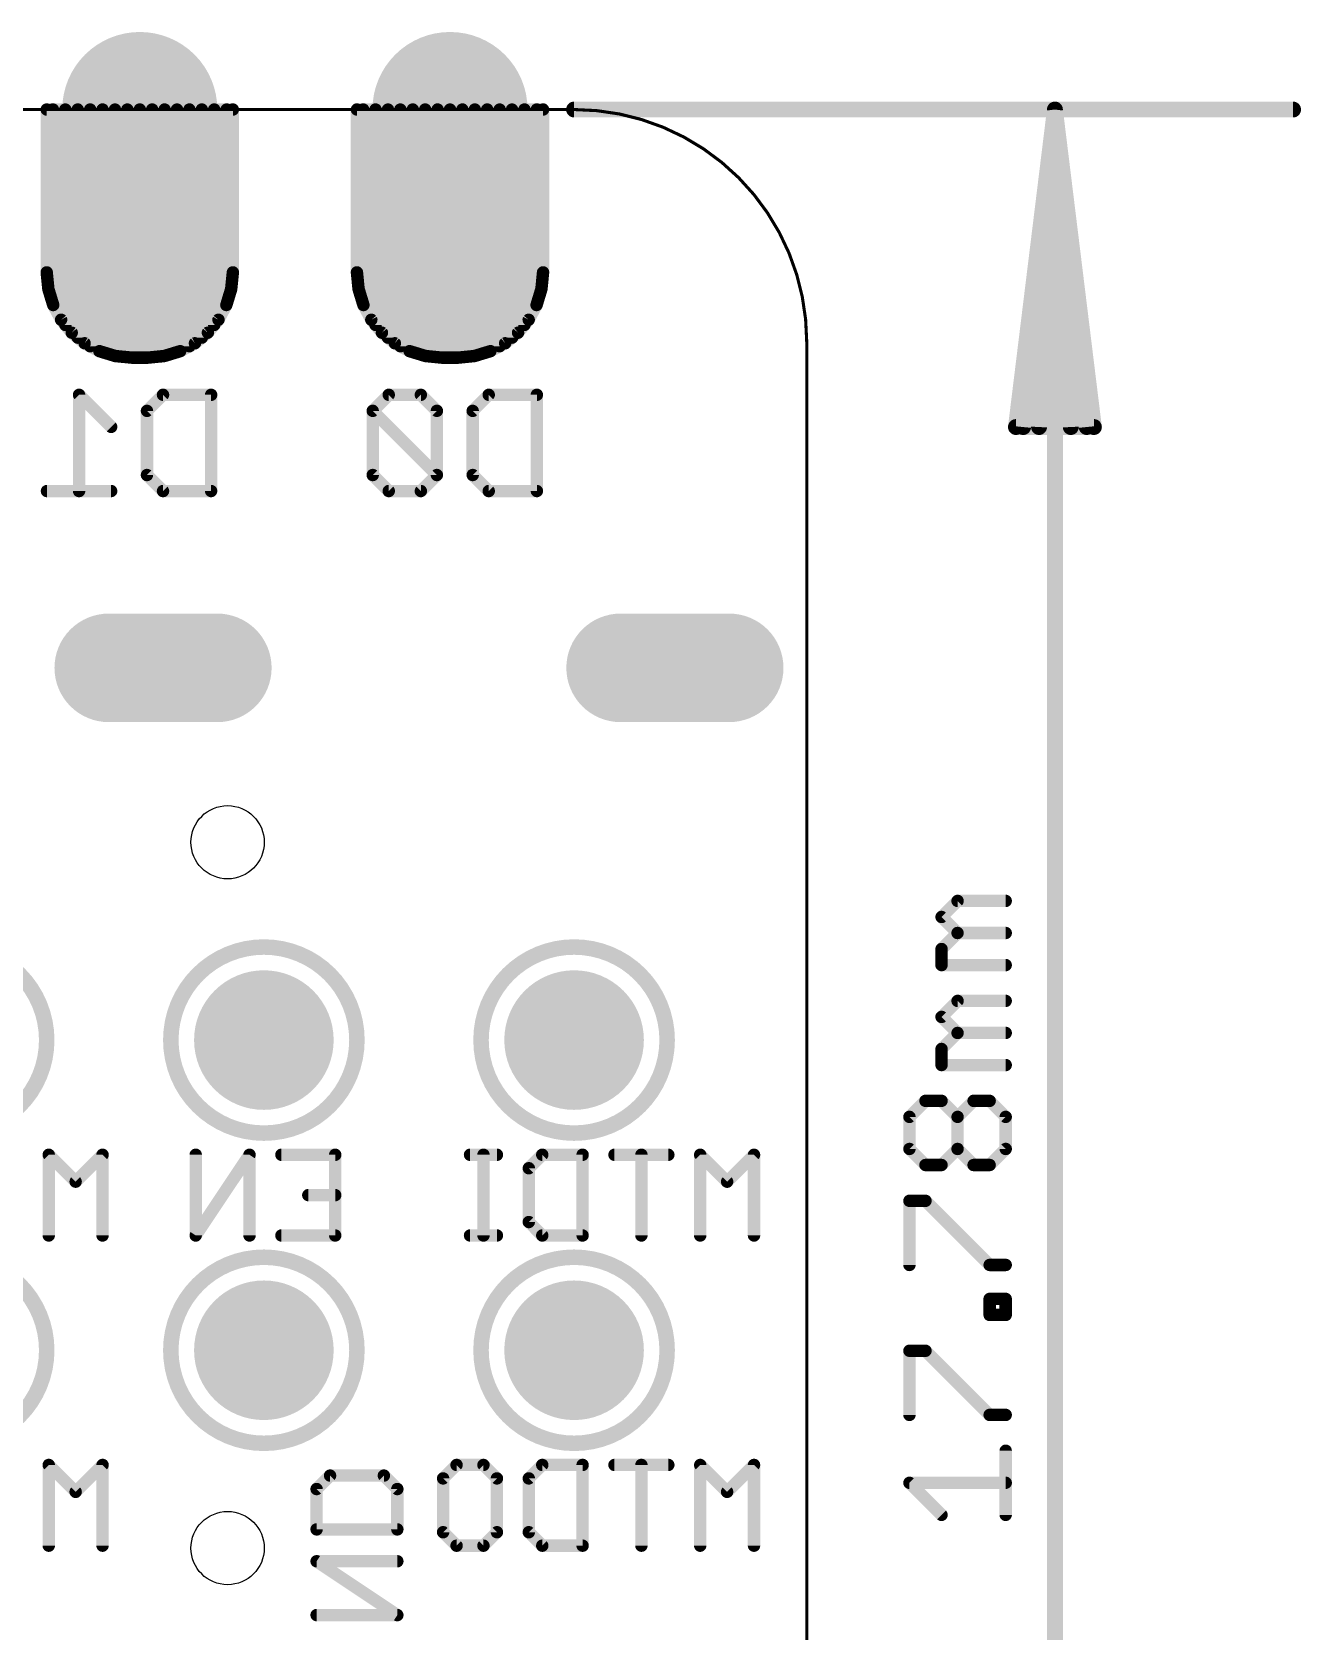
# Model space of a CAD drawing. Extents: x -16.1 to 14.1, y -11.4 to 17.9.
# Drawn here: x 3.69 to 14.08, y -1.41 to 11.68 of the extents above; entities that cross this region are included whole.
import ezdxf

# ---------------------------------------------------------------- set-up
doc = ezdxf.new("R2010")
doc.units = 0
for name, color, linetype in [('16', 175, 'CONTINUOUS'), ('17', 82, 'CONTINUOUS'), ('20', 213, 'CONTINUOUS'), ('26', 140, 'CONTINUOUS'), ('52', 140, 'CONTINUOUS')]:
    doc.layers.add(name, color=color, linetype=linetype)

# ---------------------------------------------------------------- blocks, each defined once
blk = doc.blocks.new('OCTAGONP')
at = {"const_width": 0.5}
blk.add_lwpolyline([(-0.25, -0.1036), (-0.25, 0.1036), (-0.1036, 0.25), (0.1036, 0.25), (0.25, 0.1036), (0.25, -0.1036), (0.1036, -0.25), (-0.1036, -0.25), (-0.25, -0.1036), (-0.25, 0.1036)], dxfattribs=at)
blk = doc.blocks.new('ROUNDP')
at = {"const_width": 0.5}
blk.add_lwpolyline([(0, -0.25, 1), (0, 0.25, 1), (0, -0.25)], format="xyb", dxfattribs=at)
blk = doc.blocks.new('PIE')
at = {"const_width": 0.5}
blk.add_lwpolyline([(0, -0.25, 1), (0, 0.25, 1), (0, -0.25)], format="xyb", dxfattribs=at)
blk = doc.blocks.new('LONGP100')
at = {"const_width": 1}
blk.add_lwpolyline([(-0.5, 0), (0.5, 0)], dxfattribs=at)
at = {"const_width": 0.5}
for points in [[(-0.5, 0.25, 1), (-0.5, -0.25)], [(0.5, -0.25, 1), (0.5, 0.25)]]:
    blk.add_lwpolyline(points, format="xyb", dxfattribs=at)

msp = doc.modelspace()

# ---------------------------------------------------------------- linework, layer by layer
at = {"layer": '16', "const_width": 0.1016}
for points in [[(3.81, 11.049), (3.81, 9.7155)], [(5.334, 11.049), (3.81, 11.049)], [(3.8608, 11.049), (3.8608, 9.456)], [(3.9624, 11.049), (3.9624, 9.2852)], [(4.064, 11.049), (4.064, 9.181)], [(4.1656, 11.049), (4.1656, 9.1106)], [(4.2672, 11.049), (4.2672, 9.0623)], [(4.3688, 11.049), (4.3688, 9.0315)], [(4.4704, 11.049), (4.4704, 9.0208)], [(4.572, 11.049), (4.572, 9.017)], [(4.6736, 11.049), (4.6736, 9.0207)], [(4.7752, 11.049), (4.7752, 9.0315)], [(4.8768, 11.049), (4.8768, 9.0623)], [(4.9784, 11.049), (4.9784, 9.1106)], [(5.08, 11.049), (5.08, 9.181)], [(5.1816, 11.049), (5.1816, 9.2852)], [(5.2832, 11.049), (5.2832, 9.456)], [(5.334, 9.7155), (5.334, 11.049)], [(6.35, 11.049), (6.35, 9.7155)], [(7.874, 11.049), (6.35, 11.049)], [(6.4008, 11.049), (6.4008, 9.456)], [(6.5024, 11.049), (6.5024, 9.2852)], [(6.604, 11.049), (6.604, 9.181)], [(6.7056, 11.049), (6.7056, 9.1106)], [(6.8072, 11.049), (6.8072, 9.0623)], [(6.9088, 11.049), (6.9088, 9.0315)], [(7.0104, 11.049), (7.0104, 9.0208)], [(7.112, 11.049), (7.112, 9.017)], [(7.2136, 11.049), (7.2136, 9.0207)], [(7.3152, 11.049), (7.3152, 9.0315)], [(7.4168, 11.049), (7.4168, 9.0623)], [(7.5184, 11.049), (7.5184, 9.1106)], [(7.62, 11.049), (7.62, 9.181)], [(7.7216, 11.049), (7.7216, 9.2852)], [(7.8232, 11.049), (7.8232, 9.456)], [(7.874, 9.7155), (7.874, 11.049)], [(3.81, 9.7155), (3.8234, 9.5792)], [(5.3206, 9.5792), (5.334, 9.7155)], [(6.35, 9.7155), (6.3634, 9.5792)], [(7.8606, 9.5792), (7.874, 9.7155)], [(3.8234, 9.5792), (3.8632, 9.4482)], [(5.2808, 9.4482), (5.3206, 9.5792)], [(6.3634, 9.5792), (6.4032, 9.4482)], [(7.8208, 9.4482), (7.8606, 9.5792)], [(3.8632, 9.4482), (3.9277, 9.3274)], [(5.2163, 9.3274), (5.2808, 9.4482)], [(6.4032, 9.4482), (6.4677, 9.3274)], [(7.7563, 9.3274), (7.8208, 9.4482)], [(3.9277, 9.3274), (4.0146, 9.2216)], [(5.1294, 9.2216), (5.2163, 9.3274)], [(6.4677, 9.3274), (6.5546, 9.2216)], [(7.6694, 9.2216), (7.7563, 9.3274)], [(4.0146, 9.2216), (4.1204, 9.1347)], [(4.1204, 9.1347), (4.2412, 9.0702)], [(4.9028, 9.0702), (5.0236, 9.1347)], [(5.0236, 9.1347), (5.1294, 9.2216)], [(6.5546, 9.2216), (6.6604, 9.1347)], [(6.6604, 9.1347), (6.7812, 9.0702)], [(7.4428, 9.0702), (7.5636, 9.1347)], [(7.5636, 9.1347), (7.6694, 9.2216)], [(4.2412, 9.0702), (4.3722, 9.0304)], [(4.3722, 9.0304), (4.5085, 9.017)], [(4.5085, 9.017), (4.6355, 9.017)], [(4.6355, 9.017), (4.7718, 9.0304)], [(4.7718, 9.0304), (4.9028, 9.0702)], [(6.7812, 9.0702), (6.9122, 9.0304)], [(6.9122, 9.0304), (7.0485, 9.017)], [(7.0485, 9.017), (7.1755, 9.017)], [(7.1755, 9.017), (7.3118, 9.0304)], [(7.3118, 9.0304), (7.4428, 9.0702)]]:
    msp.add_lwpolyline(points, dxfattribs=at)
at = {"layer": '16', "const_width": 0.0508}
for points in [[(3.8354, 11.049, 1), (3.7846, 11.049)], [(3.81, 11.0744, 1), (3.81, 11.0236)], [(3.8862, 11.049, 1), (3.8354, 11.049)], [(3.9878, 11.049, 1), (3.937, 11.049)], [(4.0894, 11.049, 1), (4.0386, 11.049)], [(4.191, 11.049, 1), (4.1402, 11.049)], [(4.2926, 11.049, 1), (4.2418, 11.049)], [(4.3942, 11.049, 1), (4.3434, 11.049)], [(4.4958, 11.049, 1), (4.445, 11.049)], [(4.5974, 11.049, 1), (4.5466, 11.049)], [(4.699, 11.049, 1), (4.6482, 11.049)], [(4.8006, 11.049, 1), (4.7498, 11.049)], [(4.9022, 11.049, 1), (4.8514, 11.049)], [(5.0038, 11.049, 1), (4.953, 11.049)], [(5.1054, 11.049, 1), (5.0546, 11.049)], [(5.207, 11.049, 1), (5.1562, 11.049)], [(5.3086, 11.049, 1), (5.2578, 11.049)], [(5.3594, 11.049, 1), (5.3086, 11.049)], [(5.334, 11.0236, 1), (5.334, 11.0744)], [(6.3754, 11.049, 1), (6.3246, 11.049)], [(6.35, 11.0744, 1), (6.35, 11.0236)], [(6.4262, 11.049, 1), (6.3754, 11.049)], [(6.5278, 11.049, 1), (6.477, 11.049)], [(6.6294, 11.049, 1), (6.5786, 11.049)], [(6.731, 11.049, 1), (6.6802, 11.049)], [(6.8326, 11.049, 1), (6.7818, 11.049)], [(6.9342, 11.049, 1), (6.8834, 11.049)], [(7.0358, 11.049, 1), (6.985, 11.049)], [(7.1374, 11.049, 1), (7.0866, 11.049)], [(7.239, 11.049, 1), (7.1882, 11.049)], [(7.3406, 11.049, 1), (7.2898, 11.049)], [(7.4422, 11.049, 1), (7.3914, 11.049)], [(7.5438, 11.049, 1), (7.493, 11.049)], [(7.6454, 11.049, 1), (7.5946, 11.049)], [(7.747, 11.049, 1), (7.6962, 11.049)], [(7.8486, 11.049, 1), (7.7978, 11.049)], [(7.8994, 11.049, 1), (7.8486, 11.049)], [(7.874, 11.0236, 1), (7.874, 11.0744)], [(3.8353, 9.718, 1), (3.7847, 9.713)], [(3.7846, 9.7155, 1), (3.8354, 9.7155)], [(5.3086, 9.7155, 1), (5.3594, 9.7155)], [(5.3593, 9.713, 1), (5.3087, 9.718)], [(6.3753, 9.718, 1), (6.3247, 9.713)], [(6.3246, 9.7155, 1), (6.3754, 9.7155)], [(7.8486, 9.7155, 1), (7.8994, 9.7155)], [(7.8993, 9.713, 1), (7.8487, 9.718)], [(3.8477, 9.5866, 1), (3.7991, 9.5719)], [(3.7981, 9.5767, 1), (3.8487, 9.5817)], [(5.2953, 9.5817, 1), (5.3459, 9.5767)], [(5.3449, 9.5719, 1), (5.2963, 9.5866)], [(6.3877, 9.5866, 1), (6.3391, 9.5719)], [(6.3381, 9.5767, 1), (6.3887, 9.5817)], [(7.8353, 9.5817, 1), (7.8859, 9.5767)], [(7.8849, 9.5719, 1), (7.8363, 9.5866)], [(3.8354, 9.456, 1), (3.8862, 9.456)], [(3.8856, 9.4602, 1), (3.8408, 9.4362)], [(3.8389, 9.4408, 1), (3.8875, 9.4556)], [(5.2565, 9.4556, 1), (5.3051, 9.4408)], [(5.2578, 9.456, 1), (5.3086, 9.456)], [(5.3032, 9.4362, 1), (5.2584, 9.4602)], [(6.3754, 9.456, 1), (6.4262, 9.456)], [(6.4256, 9.4602, 1), (6.3808, 9.4362)], [(6.3789, 9.4408, 1), (6.4275, 9.4556)], [(7.7965, 9.4556, 1), (7.8451, 9.4408)], [(7.7978, 9.456, 1), (7.8486, 9.456)], [(7.8432, 9.4362, 1), (7.7984, 9.4602)], [(3.9474, 9.3435, 1), (3.9081, 9.3113)], [(3.9053, 9.3155, 1), (3.9501, 9.3394)], [(3.937, 9.2852, 1), (3.9878, 9.2852)], [(5.1562, 9.2852, 1), (5.207, 9.2852)], [(5.1939, 9.3394, 1), (5.2387, 9.3155)], [(5.2359, 9.3113, 1), (5.1966, 9.3435)], [(6.4874, 9.3435, 1), (6.4481, 9.3113)], [(6.4453, 9.3155, 1), (6.4901, 9.3394)], [(6.477, 9.2852, 1), (6.5278, 9.2852)], [(7.6962, 9.2852, 1), (7.747, 9.2852)], [(7.7339, 9.3394, 1), (7.7787, 9.3155)], [(7.7759, 9.3113, 1), (7.7366, 9.3435)], [(4.0307, 9.2412, 1), (3.9985, 9.2019)], [(3.9949, 9.2055, 1), (4.0342, 9.2377)], [(4.0386, 9.181, 1), (4.0894, 9.181)], [(4.1324, 9.1571, 1), (4.1085, 9.1123)], [(4.1043, 9.1151, 1), (4.1365, 9.1544)], [(5.0075, 9.1544, 1), (5.0397, 9.1151)], [(5.0355, 9.1123, 1), (5.0116, 9.1571)], [(5.0546, 9.181, 1), (5.1054, 9.181)], [(5.1098, 9.2377, 1), (5.1491, 9.2055)], [(5.1455, 9.2019, 1), (5.1133, 9.2412)], [(6.5707, 9.2412, 1), (6.5385, 9.2019)], [(6.5349, 9.2055, 1), (6.5742, 9.2377)], [(6.5786, 9.181, 1), (6.6294, 9.181)], [(6.6724, 9.1571, 1), (6.6485, 9.1123)], [(6.6443, 9.1151, 1), (6.6765, 9.1544)], [(7.5475, 9.1544, 1), (7.5797, 9.1151)], [(7.5755, 9.1123, 1), (7.5516, 9.1571)], [(7.5946, 9.181, 1), (7.6454, 9.181)], [(7.6498, 9.2377, 1), (7.6891, 9.2055)], [(7.6855, 9.2019, 1), (7.6533, 9.2412)], [(4.1402, 9.1106, 1), (4.191, 9.1106)], [(4.2486, 9.0945, 1), (4.2338, 9.0459)], [(4.2292, 9.0478, 1), (4.2532, 9.0926)], [(4.2418, 9.0623, 1), (4.2926, 9.0623)], [(4.3434, 9.0315, 1), (4.3942, 9.0315)], [(4.3747, 9.0557, 1), (4.3697, 9.0051)], [(4.3649, 9.0061, 1), (4.3796, 9.0547)], [(4.445, 9.0208, 1), (4.4958, 9.0208)], [(4.5085, 9.0424, 1), (4.5085, 8.9916)], [(4.506, 8.9917, 1), (4.511, 9.0423)], [(4.5466, 9.017, 1), (4.5974, 9.017)], [(4.633, 9.0423, 1), (4.638, 8.9917)], [(4.6355, 8.9916, 1), (4.6355, 9.0424)], [(4.6482, 9.0207, 1), (4.699, 9.0207)], [(4.7644, 9.0547, 1), (4.7791, 9.0061)], [(4.7498, 9.0315, 1), (4.8006, 9.0315)], [(4.7743, 9.0051, 1), (4.7693, 9.0557)], [(4.8514, 9.0623, 1), (4.9022, 9.0623)], [(4.8908, 9.0926, 1), (4.9148, 9.0478)], [(4.9102, 9.0459, 1), (4.8954, 9.0945)], [(4.953, 9.1106, 1), (5.0038, 9.1106)], [(6.6802, 9.1106, 1), (6.731, 9.1106)], [(6.7886, 9.0945, 1), (6.7738, 9.0459)], [(6.7692, 9.0478, 1), (6.7932, 9.0926)], [(6.7818, 9.0623, 1), (6.8326, 9.0623)], [(6.8834, 9.0315, 1), (6.9342, 9.0315)], [(6.9147, 9.0557, 1), (6.9097, 9.0051)], [(6.9049, 9.0061, 1), (6.9196, 9.0547)], [(6.985, 9.0208, 1), (7.0358, 9.0208)], [(7.0485, 9.0424, 1), (7.0485, 8.9916)], [(7.046, 8.9917, 1), (7.051, 9.0423)], [(7.0866, 9.017, 1), (7.1374, 9.017)], [(7.173, 9.0423, 1), (7.178, 8.9917)], [(7.1755, 8.9916, 1), (7.1755, 9.0424)], [(7.1882, 9.0207, 1), (7.239, 9.0207)], [(7.3044, 9.0547, 1), (7.3191, 9.0061)], [(7.2898, 9.0315, 1), (7.3406, 9.0315)], [(7.3143, 9.0051, 1), (7.3093, 9.0557)], [(7.3914, 9.0623, 1), (7.4422, 9.0623)], [(7.4308, 9.0926, 1), (7.4548, 9.0478)], [(7.4502, 9.0459, 1), (7.4354, 9.0945)], [(7.493, 9.1106, 1), (7.5438, 9.1106)]]:
    msp.add_lwpolyline(points, format="xyb", dxfattribs=at)
at = {"layer": '20'}
for points, const_width in [([(-9.017, 11.049), (8.128, 11.049)], 0.0254), ([(8.128, 11.049), (14.015, 11.049)], 0.13), ([(12.065, 11.049), (11.7458, 8.449)], 0.13), ([(12.065, 11.049), (11.805, 8.449)], 0.13), ([(12.065, 11.049), (11.935, 8.449)], 0.13), ([(12.065, 11.049), (12.065, -6.731)], 0.13), ([(12.3842, 8.449), (12.065, 11.049)], 0.13), ([(12.195, 8.449), (12.065, 11.049)], 0.13), ([(12.325, 8.449), (12.065, 11.049)], 0.13), ([(10.033, -4.826), (10.033, 9.144)], 0.0254), ([(11.7458, 8.449), (12.3842, 8.449)], 0.13), ([(11.1366, 4.4372), (11.2679, 4.5685)], 0.1016), ([(11.2679, 4.5685), (11.662, 4.5685)], 0.1016), ([(11.2679, 4.3058), (11.1366, 4.4372)], 0.1016), ([(11.1366, 4.1745), (11.2679, 4.3058)], 0.1016), ([(11.2679, 4.3058), (11.662, 4.3058)], 0.1016), ([(11.1366, 4.0431), (11.1366, 4.1745)], 0.1016), ([(11.662, 4.0431), (11.1366, 4.0431)], 0.1016), ([(11.1366, 3.6186), (11.2679, 3.7499)], 0.1016), ([(11.2679, 3.7499), (11.662, 3.7499)], 0.1016), ([(11.2679, 3.4873), (11.1366, 3.6186)], 0.1016), ([(11.1366, 3.3559), (11.2679, 3.4873)], 0.1016), ([(11.2679, 3.4873), (11.662, 3.4873)], 0.1016), ([(11.1366, 3.2246), (11.1366, 3.3559)], 0.1016), ([(11.662, 3.2246), (11.1366, 3.2246)], 0.1016), ([(10.8739, 2.8), (11.0052, 2.9314)], 0.1016), ([(11.0052, 2.9314), (11.1366, 2.9314)], 0.1016), ([(11.1366, 2.9314), (11.2679, 2.8)], 0.1016), ([(11.2679, 2.8), (11.3993, 2.9314)], 0.1016), ([(11.3993, 2.9314), (11.5306, 2.9314)], 0.1016), ([(11.5306, 2.9314), (11.662, 2.8)], 0.1016), ([(10.8739, 2.5373), (10.8739, 2.8)], 0.1016), ([(11.2679, 2.5373), (11.2679, 2.8)], 0.1016), ([(11.662, 2.8), (11.662, 2.5373)], 0.1016), ([(11.0052, 2.406), (10.8739, 2.5373)], 0.1016), ([(11.2679, 2.5373), (11.1366, 2.406)], 0.1016), ([(11.3993, 2.406), (11.2679, 2.5373)], 0.1016), ([(11.662, 2.5373), (11.5306, 2.406)], 0.1016), ([(11.1366, 2.406), (11.0052, 2.406)], 0.1016), ([(11.5306, 2.406), (11.3993, 2.406)], 0.1016), ([(10.8739, 1.5874), (10.8739, 2.1128)], 0.1016), ([(10.8739, 2.1128), (11.0052, 2.1128)], 0.1016), ([(11.0052, 2.1128), (11.5306, 1.5874)], 0.1016), ([(11.5306, 1.5874), (11.662, 1.5874)], 0.1016), ([(11.5306, 1.1781), (11.5306, 1.3095)], 0.1016), ([(11.5306, 1.3095), (11.662, 1.3095)], 0.1016), ([(11.662, 1.3095), (11.662, 1.1781)], 0.1016), ([(11.662, 1.1781), (11.5306, 1.1781)], 0.1016), ([(10.8739, 0.3595), (10.8739, 0.8849)], 0.1016), ([(10.8739, 0.8849), (11.0052, 0.8849)], 0.1016), ([(11.0052, 0.8849), (11.5306, 0.3595)], 0.1016), ([(11.5306, 0.3595), (11.662, 0.3595)], 0.1016), ([(11.662, -0.459), (11.662, 0.0663)], 0.1016), ([(11.1366, -0.459), (10.8739, -0.1963)], 0.1016), ([(10.8739, -0.1963), (11.662, -0.1963)], 0.1016)]:
    msp.add_lwpolyline(points, dxfattribs=dict(at, const_width=const_width))
for points, const_width in [([(8.128, 11.0815, 1), (8.128, 11.0165)], 0.065), ([(8.128, 11.0554, 1), (8.128, 11.0427)], 0.0127), ([(10.033, 9.144, 0.4142), (8.128, 11.049)], 0.0254), ([(8.128, 11.0427, 1), (8.128, 11.0554)], 0.0127), ([(12.0975, 11.049, 1), (12.0325, 11.049)], 0.065), ([(12.0973, 11.053, 1), (12.0327, 11.045)], 0.065), ([(12.0975, 11.0474, 1), (12.0325, 11.0506)], 0.065), ([(12.0975, 11.0506, 1), (12.0325, 11.0474)], 0.065), ([(12.0973, 11.0522, 1), (12.0327, 11.0458)], 0.065), ([(12.0973, 11.045, 1), (12.0327, 11.053)], 0.065), ([(12.0973, 11.0458, 1), (12.0327, 11.0522)], 0.065), ([(14.015, 11.0165, 1), (14.015, 11.0815)], 0.065), ([(10.0394, 9.144, 1), (10.0267, 9.144)], 0.0127), ([(10.0267, 9.144, 1), (10.0394, 9.144)], 0.0127), ([(11.7458, 8.4815, 1), (11.7458, 8.4165)], 0.065), ([(12.3842, 8.4165, 1), (12.3842, 8.4815)], 0.065), ([(11.7135, 8.453, 1), (11.778, 8.445)], 0.065), ([(11.7727, 8.4522, 1), (11.8373, 8.4458)], 0.065), ([(11.9025, 8.4506, 1), (11.9675, 8.4474)], 0.065), ([(12.1625, 8.4474, 1), (12.2275, 8.4506)], 0.065), ([(12.2927, 8.4458, 1), (12.3573, 8.4522)], 0.065), ([(12.352, 8.445, 1), (12.4165, 8.453)], 0.065), ([(11.2679, 4.5939, 1), (11.2679, 4.5431)], 0.0508), ([(11.2859, 4.5506, 1), (11.25, 4.5865)], 0.0508), ([(11.662, 4.5431, 1), (11.662, 4.5939)], 0.0508), ([(11.1545, 4.4551, 1), (11.1186, 4.4192)], 0.0508), ([(11.1186, 4.4551, 1), (11.1545, 4.4192)], 0.0508), ([(11.2679, 4.3312, 1), (11.2679, 4.2804)], 0.0508), ([(11.2859, 4.2879, 1), (11.25, 4.3238)], 0.0508), ([(11.25, 4.2879, 1), (11.2859, 4.3238)], 0.0508), ([(11.662, 4.2804, 1), (11.662, 4.3312)], 0.0508), ([(11.162, 4.1745, 1), (11.1112, 4.1745)], 0.0508), ([(11.1186, 4.1924, 1), (11.1545, 4.1565)], 0.0508), ([(11.1366, 4.0685, 1), (11.1366, 4.0177)], 0.0508), ([(11.1112, 4.0431, 1), (11.162, 4.0431)], 0.0508), ([(11.662, 4.0177, 1), (11.662, 4.0685)], 0.0508), ([(11.2679, 3.7753, 1), (11.2679, 3.7245)], 0.0508), ([(11.2859, 3.732, 1), (11.25, 3.7679)], 0.0508), ([(11.662, 3.7245, 1), (11.662, 3.7753)], 0.0508), ([(11.1545, 3.6366, 1), (11.1186, 3.6006)], 0.0508), ([(11.1186, 3.6366, 1), (11.1545, 3.6006)], 0.0508), ([(11.2679, 3.5127, 1), (11.2679, 3.4619)], 0.0508), ([(11.2859, 3.4693, 1), (11.25, 3.5052)], 0.0508), ([(11.662, 3.4619, 1), (11.662, 3.5127)], 0.0508), ([(11.162, 3.3559, 1), (11.1112, 3.3559)], 0.0508), ([(11.25, 3.4693, 1), (11.2859, 3.5052)], 0.0508), ([(11.1186, 3.3739, 1), (11.1545, 3.3379)], 0.0508), ([(11.1366, 3.25, 1), (11.1366, 3.1992)], 0.0508), ([(11.662, 3.1992, 1), (11.662, 3.25)], 0.0508), ([(11.1112, 3.2246, 1), (11.162, 3.2246)], 0.0508), ([(11.0052, 2.9568, 1), (11.0052, 2.906)], 0.0508), ([(11.0232, 2.9134, 1), (10.9873, 2.9493)], 0.0508), ([(11.1545, 2.9493, 1), (11.1186, 2.9134)], 0.0508), ([(11.1366, 2.906, 1), (11.1366, 2.9568)], 0.0508), ([(11.3993, 2.9568, 1), (11.3993, 2.906)], 0.0508), ([(11.4172, 2.9134, 1), (11.3813, 2.9493)], 0.0508), ([(11.5486, 2.9493, 1), (11.5126, 2.9134)], 0.0508), ([(11.5306, 2.906, 1), (11.5306, 2.9568)], 0.0508), ([(10.8993, 2.8, 1), (10.8485, 2.8)], 0.0508), ([(10.8559, 2.818, 1), (10.8918, 2.7821)], 0.0508), ([(11.2933, 2.8, 1), (11.2425, 2.8)], 0.0508), ([(11.25, 2.818, 1), (11.2859, 2.7821)], 0.0508), ([(11.25, 2.7821, 1), (11.2859, 2.818)], 0.0508), ([(11.6874, 2.8, 1), (11.6366, 2.8)], 0.0508), ([(11.644, 2.7821, 1), (11.6799, 2.818)], 0.0508), ([(10.8918, 2.5553, 1), (10.8559, 2.5194)], 0.0508), ([(10.8485, 2.5373, 1), (10.8993, 2.5373)], 0.0508), ([(11.2425, 2.5373, 1), (11.2933, 2.5373)], 0.0508), ([(11.2859, 2.5553, 1), (11.25, 2.5194)], 0.0508), ([(11.2859, 2.5194, 1), (11.25, 2.5553)], 0.0508), ([(11.6366, 2.5373, 1), (11.6874, 2.5373)], 0.0508), ([(11.6799, 2.5194, 1), (11.644, 2.5553)], 0.0508), ([(11.0052, 2.4314, 1), (11.0052, 2.3806)], 0.0508), ([(10.9873, 2.388, 1), (11.0232, 2.4239)], 0.0508), ([(11.1186, 2.4239, 1), (11.1545, 2.388)], 0.0508), ([(11.1366, 2.3806, 1), (11.1366, 2.4314)], 0.0508), ([(11.3993, 2.4314, 1), (11.3993, 2.3806)], 0.0508), ([(11.3813, 2.388, 1), (11.4172, 2.4239)], 0.0508), ([(11.5126, 2.4239, 1), (11.5486, 2.388)], 0.0508), ([(11.5306, 2.3806, 1), (11.5306, 2.4314)], 0.0508), ([(10.8993, 2.1128, 1), (10.8485, 2.1128)], 0.0508), ([(10.8739, 2.1382, 1), (10.8739, 2.0874)], 0.0508), ([(11.0232, 2.1308, 1), (10.9873, 2.0948)], 0.0508), ([(11.0052, 2.0874, 1), (11.0052, 2.1382)], 0.0508), ([(10.8485, 1.5874, 1), (10.8993, 1.5874)], 0.0508), ([(11.5306, 1.6128, 1), (11.5306, 1.562)], 0.0508), ([(11.5126, 1.5694, 1), (11.5486, 1.6054)], 0.0508), ([(11.662, 1.562, 1), (11.662, 1.6128)], 0.0508), ([(11.556, 1.3095, 1), (11.5052, 1.3095)], 0.0508), ([(11.5306, 1.3349, 1), (11.5306, 1.2841)], 0.0508), ([(11.6874, 1.3095, 1), (11.6366, 1.3095)], 0.0508), ([(11.662, 1.2841, 1), (11.662, 1.3349)], 0.0508), ([(11.5306, 1.2035, 1), (11.5306, 1.1527)], 0.0508), ([(11.5052, 1.1781, 1), (11.556, 1.1781)], 0.0508), ([(11.6366, 1.1781, 1), (11.6874, 1.1781)], 0.0508), ([(11.662, 1.1527, 1), (11.662, 1.2035)], 0.0508), ([(10.8993, 0.8849, 1), (10.8485, 0.8849)], 0.0508), ([(10.8739, 0.9103, 1), (10.8739, 0.8595)], 0.0508), ([(11.0232, 0.9029, 1), (10.9873, 0.867)], 0.0508), ([(11.0052, 0.8595, 1), (11.0052, 0.9103)], 0.0508), ([(11.5306, 0.3849, 1), (11.5306, 0.3341)], 0.0508), ([(11.5126, 0.3416, 1), (11.5486, 0.3775)], 0.0508), ([(11.662, 0.3341, 1), (11.662, 0.3849)], 0.0508), ([(10.8485, 0.3595, 1), (10.8993, 0.3595)], 0.0508), ([(11.6874, 0.0663, 1), (11.6366, 0.0663)], 0.0508), ([(10.8739, -0.1709, 1), (10.8739, -0.2217)], 0.0508), ([(10.8918, -0.1784, 1), (10.8559, -0.2143)], 0.0508), ([(11.662, -0.2217, 1), (11.662, -0.1709)], 0.0508), ([(11.1186, -0.477, 1), (11.1545, -0.4411)], 0.0508), ([(11.6366, -0.459, 1), (11.6874, -0.459)], 0.0508)]:
    msp.add_lwpolyline(points, format="xyb", dxfattribs=dict(at, const_width=const_width))
for centre in [(5.291, 5.049), (5.291, -0.731)]:
    msp.add_circle(centre, 0.3, dxfattribs=at)
at = {"layer": '26', "const_width": 0.1016}
for points in [[(4.3376, 8.4502), (4.0749, 8.7129)], [(4.0749, 8.7129), (4.0749, 7.9248)], [(4.6308, 8.5815), (4.7622, 8.7129)], [(4.7622, 8.7129), (5.1562, 8.7129)], [(5.1562, 8.7129), (5.1562, 7.9248)], [(6.6106, 8.7129), (6.4792, 8.5815)], [(6.8733, 8.7129), (6.6106, 8.7129)], [(7.0046, 8.5815), (6.8733, 8.7129)], [(7.2978, 8.5815), (7.4292, 8.7129)], [(7.4292, 8.7129), (7.8232, 8.7129)], [(7.8232, 8.7129), (7.8232, 7.9248)], [(4.6308, 8.0561), (4.6308, 8.5815)], [(6.4792, 8.5815), (6.4792, 8.0561)], [(7.0046, 8.0561), (6.4792, 8.5815)], [(7.0046, 8.0561), (7.0046, 8.5815)], [(7.2978, 8.0561), (7.2978, 8.5815)], [(4.7622, 7.9248), (4.6308, 8.0561)], [(6.4792, 8.0561), (6.6106, 7.9248)], [(6.8733, 7.9248), (7.0046, 8.0561)], [(7.4292, 7.9248), (7.2978, 8.0561)], [(4.3376, 7.9248), (3.8122, 7.9248)], [(5.1562, 7.9248), (4.7622, 7.9248)], [(6.6106, 7.9248), (6.8733, 7.9248)], [(7.8232, 7.9248), (7.4292, 7.9248)], [(4.0469, 2.2694), (3.8266, 2.4898)], [(3.8266, 2.4898), (3.8266, 1.8288)], [(4.2672, 2.4898), (4.0469, 2.2694)], [(4.2672, 1.8288), (4.2672, 2.4898)], [(5.4706, 2.4898), (5.0299, 1.8288)], [(5.0299, 1.8288), (5.0299, 2.4898)], [(5.4706, 1.8288), (5.4706, 2.4898)], [(5.7316, 2.4898), (6.1722, 2.4898)], [(6.1722, 2.4898), (6.1722, 1.8288)], [(7.4963, 2.4898), (7.276, 2.4898)], [(7.3861, 1.8288), (7.3861, 2.4898)], [(7.7573, 2.3796), (7.8674, 2.4898)], [(7.8674, 2.4898), (8.1979, 2.4898)], [(8.1979, 2.4898), (8.1979, 1.8288)], [(8.8996, 2.4898), (8.4589, 2.4898)], [(8.6792, 1.8288), (8.6792, 2.4898)], [(9.3809, 2.2694), (9.1606, 2.4898)], [(9.1606, 2.4898), (9.1606, 1.8288)], [(9.6012, 2.4898), (9.3809, 2.2694)], [(9.6012, 1.8288), (9.6012, 2.4898)], [(7.7573, 1.939), (7.7573, 2.3796)], [(6.1722, 2.1593), (5.9519, 2.1593)], [(7.8674, 1.8288), (7.7573, 1.939)], [(6.1722, 1.8288), (5.7316, 1.8288)], [(7.4963, 1.8288), (7.276, 1.8288)], [(8.1979, 1.8288), (7.8674, 1.8288)], [(4.0469, -0.2706), (3.8266, -0.0502)], [(3.8266, -0.0502), (3.8266, -0.7112)], [(4.2672, -0.0502), (4.0469, -0.2706)], [(4.2672, -0.7112), (4.2672, -0.0502)], [(7.0556, -0.1604), (7.1658, -0.0502)], [(7.1658, -0.0502), (7.3861, -0.0502)], [(7.3861, -0.0502), (7.4963, -0.1604)], [(7.7573, -0.1604), (7.8674, -0.0502)], [(7.8674, -0.0502), (8.1979, -0.0502)], [(8.1979, -0.0502), (8.1979, -0.7112)], [(8.8996, -0.0502), (8.4589, -0.0502)], [(8.6792, -0.7112), (8.6792, -0.0502)], [(9.3809, -0.2706), (9.1606, -0.0502)], [(9.1606, -0.0502), (9.1606, -0.7112)], [(9.6012, -0.0502), (9.3809, -0.2706)], [(9.6012, -0.7112), (9.6012, -0.0502)], [(6.0198, -0.2474), (6.13, -0.1373)], [(6.13, -0.1373), (6.5706, -0.1373)], [(6.5706, -0.1373), (6.6808, -0.2474)], [(7.0556, -0.601), (7.0556, -0.1604)], [(7.4963, -0.1604), (7.4963, -0.601)], [(7.7573, -0.601), (7.7573, -0.1604)], [(6.0198, -0.5779), (6.0198, -0.2474)], [(6.6808, -0.2474), (6.6808, -0.5779)], [(6.6808, -0.5779), (6.0198, -0.5779)], [(7.1658, -0.7112), (7.0556, -0.601)], [(7.4963, -0.601), (7.3861, -0.7112)], [(7.8674, -0.7112), (7.7573, -0.601)], [(7.3861, -0.7112), (7.1658, -0.7112)], [(8.1979, -0.7112), (7.8674, -0.7112)], [(6.6808, -1.2796), (6.0198, -0.8389)], [(6.0198, -0.8389), (6.6808, -0.8389)], [(6.0198, -1.2796), (6.6808, -1.2796)]]:
    msp.add_lwpolyline(points, dxfattribs=at)
at = {"layer": '26', "const_width": 0.0508}
for points in [[(4.1003, 8.7129, 1), (4.0495, 8.7129)], [(4.0929, 8.7308, 1), (4.057, 8.6949)], [(4.7622, 8.7383, 1), (4.7622, 8.6875)], [(4.7801, 8.6949, 1), (4.7442, 8.7308)], [(5.1816, 8.7129, 1), (5.1308, 8.7129)], [(5.1562, 8.6875, 1), (5.1562, 8.7383)], [(6.6106, 8.7383, 1), (6.6106, 8.6875)], [(6.6285, 8.6949, 1), (6.5926, 8.7308)], [(6.8912, 8.7308, 1), (6.8553, 8.6949)], [(6.8733, 8.6875, 1), (6.8733, 8.7383)], [(7.4292, 8.7383, 1), (7.4292, 8.6875)], [(7.4471, 8.6949, 1), (7.4112, 8.7308)], [(7.8486, 8.7129, 1), (7.7978, 8.7129)], [(7.8232, 8.6875, 1), (7.8232, 8.7383)], [(4.6562, 8.5815, 1), (4.6054, 8.5815)], [(4.6129, 8.5995, 1), (4.6488, 8.5636)], [(6.5046, 8.5815, 1), (6.4538, 8.5815)], [(6.4972, 8.5995, 1), (6.4613, 8.5636)], [(6.4613, 8.5995, 1), (6.4972, 8.5636)], [(7.03, 8.5815, 1), (6.9792, 8.5815)], [(6.9867, 8.5636, 1), (7.0226, 8.5995)], [(7.3232, 8.5815, 1), (7.2724, 8.5815)], [(7.2799, 8.5995, 1), (7.3158, 8.5636)], [(4.3197, 8.4322, 1), (4.3556, 8.4681)], [(4.6054, 8.0561, 1), (4.6562, 8.0561)], [(4.6488, 8.0741, 1), (4.6129, 8.0382)], [(6.4538, 8.0561, 1), (6.5046, 8.0561)], [(6.4972, 8.0741, 1), (6.4613, 8.0382)], [(6.9792, 8.0561, 1), (7.03, 8.0561)], [(7.0226, 8.0382, 1), (6.9867, 8.0741)], [(6.9867, 8.0382, 1), (7.0226, 8.0741)], [(7.2724, 8.0561, 1), (7.3232, 8.0561)], [(7.3158, 8.0741, 1), (7.2799, 8.0382)], [(3.8122, 7.9502, 1), (3.8122, 7.8994)], [(4.0495, 7.9248, 1), (4.1003, 7.9248)], [(4.3376, 7.8994, 1), (4.3376, 7.9502)], [(4.7622, 7.9502, 1), (4.7622, 7.8994)], [(4.7442, 7.9068, 1), (4.7801, 7.9428)], [(5.1308, 7.9248, 1), (5.1816, 7.9248)], [(5.1562, 7.8994, 1), (5.1562, 7.9502)], [(6.6106, 7.9502, 1), (6.6106, 7.8994)], [(6.5926, 7.9068, 1), (6.6285, 7.9428)], [(6.8553, 7.9428, 1), (6.8912, 7.9068)], [(6.8733, 7.8994, 1), (6.8733, 7.9502)], [(7.4292, 7.9502, 1), (7.4292, 7.8994)], [(7.4112, 7.9068, 1), (7.4471, 7.9428)], [(7.7978, 7.9248, 1), (7.8486, 7.9248)], [(7.8232, 7.8994, 1), (7.8232, 7.9502)], [(3.852, 2.4898, 1), (3.8012, 2.4898)], [(3.8445, 2.5077, 1), (3.8086, 2.4718)], [(4.2926, 2.4898, 1), (4.2418, 2.4898)], [(4.2852, 2.4718, 1), (4.2492, 2.5077)], [(5.0553, 2.4898, 1), (5.0045, 2.4898)], [(5.496, 2.4898, 1), (5.4452, 2.4898)], [(5.4917, 2.4757, 1), (5.4494, 2.5039)], [(5.7316, 2.5152, 1), (5.7316, 2.4644)], [(6.1976, 2.4898, 1), (6.1468, 2.4898)], [(6.1722, 2.4644, 1), (6.1722, 2.5152)], [(7.276, 2.5152, 1), (7.276, 2.4644)], [(7.4115, 2.4898, 1), (7.3607, 2.4898)], [(7.4963, 2.4644, 1), (7.4963, 2.5152)], [(7.8674, 2.5152, 1), (7.8674, 2.4644)], [(7.8854, 2.4718, 1), (7.8495, 2.5077)], [(8.2233, 2.4898, 1), (8.1725, 2.4898)], [(8.1979, 2.4644, 1), (8.1979, 2.5152)], [(8.4589, 2.5152, 1), (8.4589, 2.4644)], [(8.7046, 2.4898, 1), (8.6538, 2.4898)], [(8.8996, 2.4644, 1), (8.8996, 2.5152)], [(9.186, 2.4898, 1), (9.1352, 2.4898)], [(9.1785, 2.5077, 1), (9.1426, 2.4718)], [(9.6266, 2.4898, 1), (9.5758, 2.4898)], [(9.6192, 2.4718, 1), (9.5832, 2.5077)], [(7.7393, 2.3976, 1), (7.7752, 2.3616)], [(7.7827, 2.3796, 1), (7.7319, 2.3796)], [(4.0289, 2.2874, 1), (4.0648, 2.2515)], [(4.0289, 2.2515, 1), (4.0648, 2.2874)], [(9.3629, 2.2874, 1), (9.3988, 2.2515)], [(9.3629, 2.2515, 1), (9.3988, 2.2874)], [(5.9519, 2.1847, 1), (5.9519, 2.1339)], [(6.1722, 2.1339, 1), (6.1722, 2.1847)], [(7.7752, 1.9569, 1), (7.7393, 1.921)], [(7.7319, 1.939, 1), (7.7827, 1.939)], [(3.8012, 1.8288, 1), (3.852, 1.8288)], [(4.2418, 1.8288, 1), (4.2926, 1.8288)], [(5.0088, 1.8429, 1), (5.0511, 1.8147)], [(5.0045, 1.8288, 1), (5.0553, 1.8288)], [(5.4452, 1.8288, 1), (5.496, 1.8288)], [(5.7316, 1.8542, 1), (5.7316, 1.8034)], [(6.1468, 1.8288, 1), (6.1976, 1.8288)], [(6.1722, 1.8034, 1), (6.1722, 1.8542)], [(7.276, 1.8542, 1), (7.276, 1.8034)], [(7.3607, 1.8288, 1), (7.4115, 1.8288)], [(7.4963, 1.8034, 1), (7.4963, 1.8542)], [(7.8674, 1.8542, 1), (7.8674, 1.8034)], [(7.8495, 1.8108, 1), (7.8854, 1.8468)], [(8.1725, 1.8288, 1), (8.2233, 1.8288)], [(8.1979, 1.8034, 1), (8.1979, 1.8542)], [(8.6538, 1.8288, 1), (8.7046, 1.8288)], [(9.1352, 1.8288, 1), (9.186, 1.8288)], [(9.5758, 1.8288, 1), (9.6266, 1.8288)], [(3.852, -0.0502, 1), (3.8012, -0.0502)], [(3.8445, -0.0323, 1), (3.8086, -0.0682)], [(4.2926, -0.0502, 1), (4.2418, -0.0502)], [(4.2852, -0.0682, 1), (4.2492, -0.0323)], [(7.1658, -0.0248, 1), (7.1658, -0.0756)], [(7.1838, -0.0682, 1), (7.1478, -0.0323)], [(7.4041, -0.0323, 1), (7.3682, -0.0682)], [(7.3861, -0.0756, 1), (7.3861, -0.0248)], [(7.8674, -0.0248, 1), (7.8674, -0.0756)], [(7.8854, -0.0682, 1), (7.8495, -0.0323)], [(8.2233, -0.0502, 1), (8.1725, -0.0502)], [(8.1979, -0.0756, 1), (8.1979, -0.0248)], [(8.4589, -0.0248, 1), (8.4589, -0.0756)], [(8.7046, -0.0502, 1), (8.6538, -0.0502)], [(8.8996, -0.0756, 1), (8.8996, -0.0248)], [(9.186, -0.0502, 1), (9.1352, -0.0502)], [(9.1785, -0.0323, 1), (9.1426, -0.0682)], [(9.6266, -0.0502, 1), (9.5758, -0.0502)], [(9.6192, -0.0682, 1), (9.5832, -0.0323)], [(6.13, -0.1119, 1), (6.13, -0.1627)], [(6.1479, -0.1552, 1), (6.112, -0.1193)], [(6.5886, -0.1193, 1), (6.5526, -0.1552)], [(6.5706, -0.1627, 1), (6.5706, -0.1119)], [(7.081, -0.1604, 1), (7.0302, -0.1604)], [(7.0377, -0.1424, 1), (7.0736, -0.1784)], [(7.5217, -0.1604, 1), (7.4709, -0.1604)], [(7.4783, -0.1784, 1), (7.5142, -0.1424)], [(7.7393, -0.1424, 1), (7.7752, -0.1784)], [(7.7827, -0.1604, 1), (7.7319, -0.1604)], [(4.0289, -0.2526, 1), (4.0648, -0.2885)], [(4.0289, -0.2885, 1), (4.0648, -0.2526)], [(6.0452, -0.2474, 1), (5.9944, -0.2474)], [(6.0018, -0.2295, 1), (6.0378, -0.2654)], [(6.7062, -0.2474, 1), (6.6554, -0.2474)], [(6.6628, -0.2654, 1), (6.6987, -0.2295)], [(9.3629, -0.2526, 1), (9.3988, -0.2885)], [(9.3629, -0.2885, 1), (9.3988, -0.2526)], [(6.0198, -0.5525, 1), (6.0198, -0.6033)], [(5.9944, -0.5779, 1), (6.0452, -0.5779)], [(6.6554, -0.5779, 1), (6.7062, -0.5779)], [(6.6808, -0.6033, 1), (6.6808, -0.5525)], [(7.0302, -0.601, 1), (7.081, -0.601)], [(7.0736, -0.5831, 1), (7.0377, -0.619)], [(7.4709, -0.601, 1), (7.5217, -0.601)], [(7.5142, -0.619, 1), (7.4783, -0.5831)], [(7.7752, -0.5831, 1), (7.7393, -0.619)], [(7.7319, -0.601, 1), (7.7827, -0.601)], [(3.8012, -0.7112, 1), (3.852, -0.7112)], [(4.2418, -0.7112, 1), (4.2926, -0.7112)], [(7.1658, -0.6858, 1), (7.1658, -0.7366)], [(7.1478, -0.7292, 1), (7.1838, -0.6932)], [(7.3682, -0.6932, 1), (7.4041, -0.7292)], [(7.3861, -0.7366, 1), (7.3861, -0.6858)], [(7.8674, -0.6858, 1), (7.8674, -0.7366)], [(7.8495, -0.7292, 1), (7.8854, -0.6932)], [(8.1725, -0.7112, 1), (8.2233, -0.7112)], [(8.1979, -0.7366, 1), (8.1979, -0.6858)], [(8.6538, -0.7112, 1), (8.7046, -0.7112)], [(9.1352, -0.7112, 1), (9.186, -0.7112)], [(9.5758, -0.7112, 1), (9.6266, -0.7112)], [(6.0339, -0.8178, 1), (6.0057, -0.8601)], [(6.0198, -0.8135, 1), (6.0198, -0.8643)], [(6.6808, -0.8643, 1), (6.6808, -0.8135)], [(6.0198, -1.2542, 1), (6.0198, -1.305)], [(6.6667, -1.3007, 1), (6.6949, -1.2584)], [(6.6808, -1.305, 1), (6.6808, -1.2542)]]:
    msp.add_lwpolyline(points, format="xyb", dxfattribs=at)
at = {"layer": '52', "const_width": 0.127}
for points in [[(3.048, 2.667, 1), (3.048, 4.191, 1), (3.048, 2.667)], [(5.588, 2.667, 1), (5.588, 4.191, 1), (5.588, 2.667)], [(8.128, 2.667, 1), (8.128, 4.191, 1), (8.128, 2.667)], [(3.048, 0.127, 1), (3.048, 1.651, 1), (3.048, 0.127)], [(5.588, 0.127, 1), (5.588, 1.651, 1), (5.588, 0.127)], [(8.128, 0.127, 1), (8.128, 1.651, 1), (8.128, 0.127)]]:
    msp.add_lwpolyline(points, format="xyb", dxfattribs=at)

# ---------------------------------------------------------------- block references
at = {"layer": '16', "xscale": 1.143, "yscale": 1.143}
for p in [(5.588, 3.429), (8.128, 3.429), (5.588, 0.889), (8.128, 0.889)]:
    msp.add_blockref('PIE', p, dxfattribs=at)
at = {"layer": '17'}
for name, p, xscale, yscale, rotation in [('ROUNDP', (4.572, 11.049), 1.27, 1.27, 180), ('ROUNDP', (7.112, 11.049), 1.27, 1.27, 180), ('ROUNDP', (4.572, 9.779), 1.5, 1.5, 270), ('OCTAGONP', (7.112, 9.779), 1.5, 1.5, 270), ('LONGP100', (4.7625, 6.477), 0.889, 0.889, 180), ('LONGP100', (8.9535, 6.477), 0.889, 0.889, 180)]:
    msp.add_blockref(name, p, dxfattribs=dict(at, xscale=xscale, yscale=yscale, rotation=rotation))

doc.saveas('drawing.dxf')
